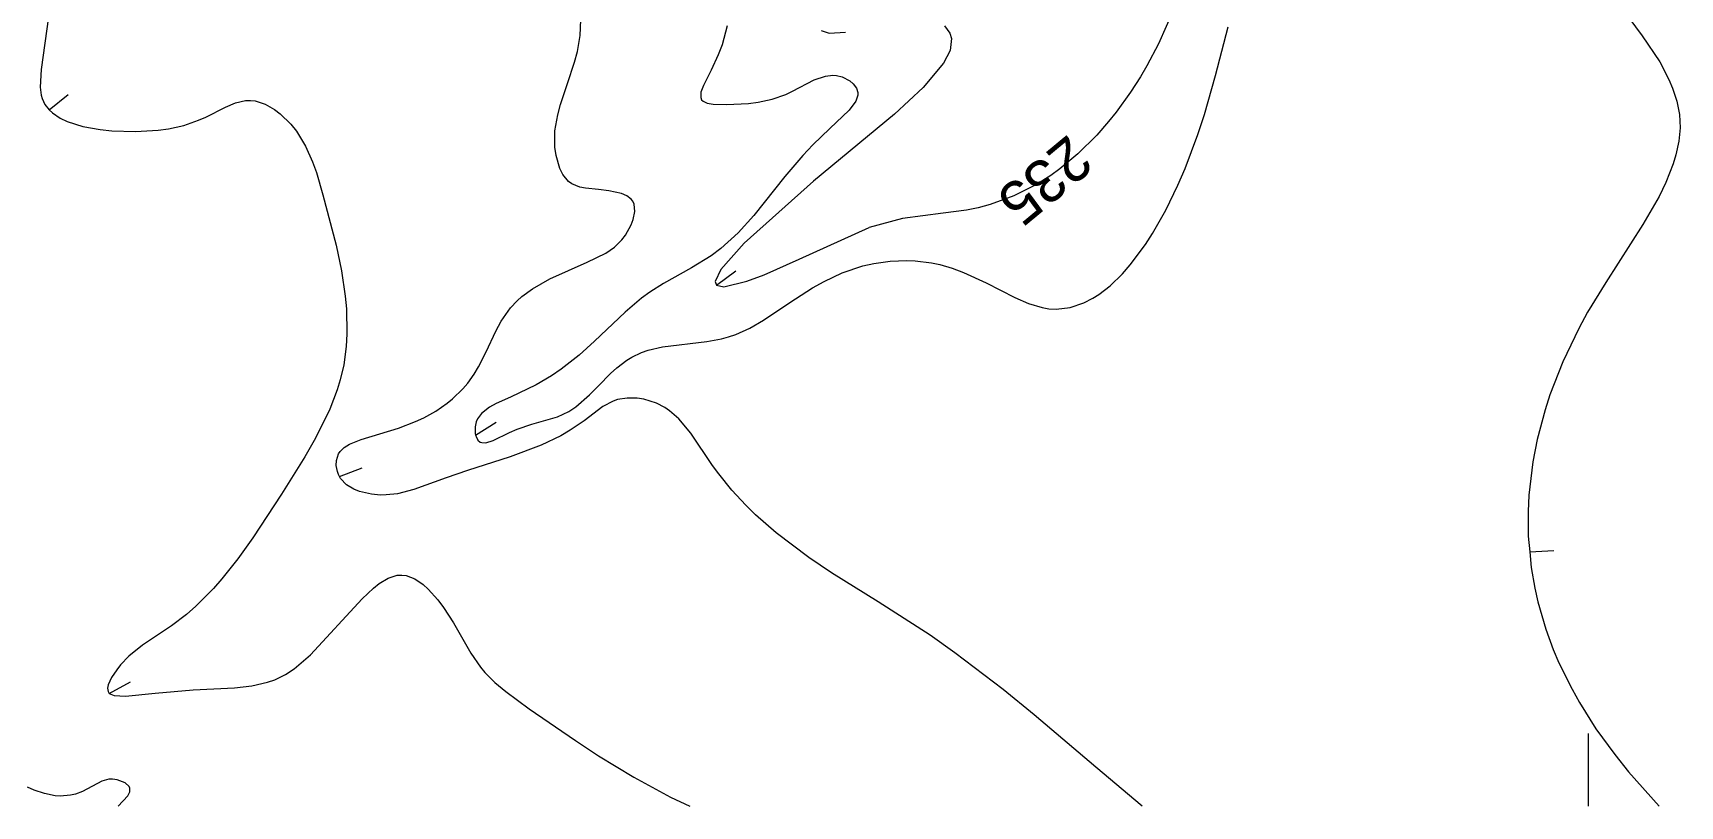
# Model space of a CAD drawing. Extents: x 1000 to 4000, y -5000 to -1000.
# Drawn here: x 1071.2 to 1207.6, y -5000 to -4935.9 of the extents above; entities that cross this region are included whole.
import ezdxf
from ezdxf.enums import TextEntityAlignment as Align

# ---------------------------------------------------------------- set-up
doc = ezdxf.new("R2010")
doc.units = 0
doc.header["$MEASUREMENT"] = 0
doc.layers.add('СЛОЙ_1', color=7, linetype='CONTINUOUS')
doc.layers.add('СЛОЙ_50', color=7, linetype='CONTINUOUS')
doc.styles.add('STYLE-CHAR_FAST_FONT', font='CHAR_FAST_FONT.shx')

msp = doc.modelspace()

# ---------------------------------------------------------------- linework, layer by layer
at = {"layer": 'СЛОЙ_1', "color": 253, "linetype": 'Continuous', "lineweight": 0}
msp.add_lwpolyline([(1200, -5000), (1200, -4994)], dxfattribs=at)
at = {"layer": 'СЛОЙ_50', "color": 253, "linetype": 'Continuous', "lineweight": 0}
for p, q in [((1072.49, -4942.3), (1074.06, -4941.05)), ((1127.76, -4956.83), (1129.37, -4955.65)), ((1077.48, -4990.66), (1079.24, -4989.7))]:
    msp.add_line(p, q, dxfattribs=at)
for points in [[(1116.49, -4936.15), (1116.53, -4934.85), (1116.45, -4934.2)], [(1165.66, -4933.97), (1164.38, -4936.84), (1163.41, -4938.68), (1162.89, -4939.57), (1162.06, -4940.86), (1160.87, -4942.51), (1160.25, -4943.29), (1159.27, -4944.41), (1157.7, -4945.96), (1156.22, -4947.19), (1155.46, -4947.74), (1154.27, -4948.5), (1152.4, -4949.45), (1150.44, -4950.17), (1149.43, -4950.43), (1148.48, -4950.62), (1146.55, -4950.87), (1143.17, -4951.33), (1140.41, -4952.05)], [(1072.43, -4934.61), (1071.83, -4938.96), (1071.74, -4940.43), (1071.83, -4941.11), (1071.91, -4941.37), (1072.15, -4941.86), (1072.49, -4942.3), (1072.77, -4942.55), (1073.42, -4942.99), (1073.99, -4943.27), (1075.29, -4943.69), (1076.72, -4943.95), (1077.7, -4944.05), (1079.64, -4944.11), (1081.52, -4944.01), (1082.39, -4943.89), (1083.64, -4943.61), (1084.87, -4943.18), (1085.47, -4942.91), (1087.1, -4942.08), (1087.93, -4941.74), (1088.75, -4941.55), (1089.16, -4941.54), (1089.57, -4941.58)], [(1129.56, -4952.51), (1128.13, -4953.81), (1127.33, -4954.4), (1125.7, -4955.39), (1123.39, -4956.69), (1122.26, -4957.41), (1121.55, -4957.93), (1120.2, -4959.07), (1117.67, -4961.49), (1116.4, -4962.64), (1114.9, -4963.81), (1114.11, -4964.34), (1112.83, -4965.09), (1110.7, -4966.12), (1109.53, -4966.65), (1108.98, -4966.94), (1108.3, -4967.47), (1107.97, -4967.91), (1107.86, -4968.16), (1107.77, -4968.58), (1107.79, -4969.13), (1107.82, -4969.26), (1107.85, -4969.39), (1108.01, -4969.69), (1108.19, -4969.84), (1108.33, -4969.88), (1108.67, -4969.89), (1109.26, -4969.71), (1110.62, -4969.06), (1111.26, -4968.78), (1112.47, -4968.36), (1114.59, -4967.74), (1115.53, -4967.31), (1116.12, -4966.92), (1117.25, -4965.93), (1117.99, -4965.18), (1118.99, -4964.17), (1119.51, -4963.7), (1120.33, -4963.06), (1120.76, -4962.8), (1121.56, -4962.42), (1122.12, -4962.23), (1123.29, -4961.96), (1126.97, -4961.51), (1128.18, -4961.29), (1128.76, -4961.13), (1129.36, -4960.92), (1130.53, -4960.39), (1131.65, -4959.74), (1133.83, -4958.28), (1135.71, -4957.07), (1136.68, -4956.53), (1138.18, -4955.82), (1139.9, -4955.25), (1140.79, -4955.05), (1142.15, -4954.86), (1143.53, -4954.8), (1144.22, -4954.83), (1145.59, -4955), (1146.28, -4955.14), (1147.29, -4955.43), (1148.24, -4955.78), (1150.1, -4956.66), (1152.47, -4957.87), (1153.62, -4958.36), (1154.74, -4958.69), (1155.29, -4958.79), (1155.89, -4958.82), (1157.06, -4958.69), (1158.2, -4958.31), (1158.94, -4957.93), (1159.43, -4957.62), (1160.37, -4956.89), (1161.39, -4955.9), (1162.04, -4955.15), (1163.29, -4953.47), (1163.88, -4952.56), (1164.98, -4950.62), (1165.99, -4948.56), (1166.59, -4947.17), (1167.65, -4944.37), (1168.19, -4942.69), (1169.09, -4939.48), (1170.14, -4935.43)], [(1128.66, -4935.36), (1128.23, -4936.94), (1127.92, -4937.76), (1127.33, -4939.02), (1126.68, -4940.29), (1126.48, -4940.85), (1126.46, -4941.3), (1126.54, -4941.48), (1126.66, -4941.59), (1127.01, -4941.75), (1127.49, -4941.84), (1128.6, -4941.88), (1130.42, -4941.79), (1131.23, -4941.69), (1132.39, -4941.43), (1133.5, -4941.03), (1134.07, -4940.77), (1135.86, -4939.83), (1136.79, -4939.51), (1137.41, -4939.44), (1137.72, -4939.46), (1138.18, -4939.58), (1138.82, -4939.92), (1139.08, -4940.15), (1139.37, -4940.53), (1139.48, -4940.88), (1139.47, -4941.11), (1139.31, -4941.6), (1138.77, -4942.34), (1137.15, -4943.86), (1135.75, -4945.21), (1134.91, -4946.11), (1133.42, -4947.84), (1130.85, -4951.07), (1129.56, -4952.51)], [(1146.65, -4935.36), (1147.09, -4935.95), (1147.23, -4936.41), (1147.11, -4937.4), (1146.58, -4938.44), (1144.88, -4940.47), (1142.5, -4942.68), (1135.79, -4948.22), (1130.07, -4953.35), (1128.13, -4955.55), (1127.66, -4956.54), (1127.76, -4956.83), (1128.38, -4956.98), (1130.27, -4956.52), (1131.72, -4955.97), (1134.61, -4954.69), (1140.41, -4952.05)], [(1136.45, -4935.73), (1137.09, -4935.95), (1138.45, -4935.87)], [(1203.34, -4934.7), (1204.45, -4936.17), (1205.9, -4938.34), (1206.66, -4939.79), (1206.96, -4940.51), (1207.31, -4941.6), (1207.52, -4942.7), (1207.57, -4943.26), (1207.58, -4943.81), (1207.48, -4944.92), (1207.24, -4946.04), (1207.01, -4946.8), (1206.4, -4948.32), (1205.84, -4949.48), (1204.5, -4951.82), (1201.42, -4956.63), (1199.92, -4959.09), (1199.18, -4960.44), (1197.86, -4963.18), (1196.79, -4965.94), (1196.4, -4967.17), (1195.75, -4969.63), (1195.39, -4971.47), (1195.06, -4974.23), (1194.99, -4975.6), (1195.01, -4977.63), (1195.13, -4978.93), (1195.25, -4980.24), (1195.54, -4981.95), (1195.8, -4983.09), (1196.45, -4985.34), (1197.07, -4987.02), (1197.54, -4988.12), (1198.63, -4990.32), (1199.24, -4991.42), (1200.61, -4993.59), (1202.17, -4995.74), (1203.31, -4997.17), (1205.85, -5000)], [(1163.02, -5000), (1159.18, -4996.78), (1154.08, -4992.45), (1151.5, -4990.33), (1147.52, -4987.29), (1145.46, -4985.85), (1141.15, -4983.09), (1137.3, -4980.67), (1135.42, -4979.4), (1132.71, -4977.35), (1131.01, -4975.87), (1130.2, -4975.07), (1129.04, -4973.82), (1127.95, -4972.48), (1127.44, -4971.77), (1125.64, -4969.11), (1124.65, -4967.92), (1123.89, -4967.26), (1123.48, -4966.97), (1122.8, -4966.62), (1121.76, -4966.29), (1121.21, -4966.21), (1120.38, -4966.19), (1119.58, -4966.32), (1119.2, -4966.44), (1118.35, -4966.89), (1116.8, -4968.08), (1115.66, -4968.86), (1114.88, -4969.31), (1113.24, -4970.1), (1110.67, -4971.06), (1107.14, -4972.19), (1105.38, -4972.8), (1102.71, -4973.78), (1101.34, -4974.12), (1100.41, -4974.22), (1099.93, -4974.23), (1099.2, -4974.17), (1098.21, -4973.94), (1097.74, -4973.75), (1097.12, -4973.37), (1096.63, -4972.85), (1096.54, -4972.7), (1096.46, -4972.54), (1096.37, -4972.29), (1096.28, -4971.77), (1096.29, -4971.37), (1096.46, -4970.82), (1096.59, -4970.62), (1096.93, -4970.28), (1097.36, -4970.01), (1098.35, -4969.62), (1101.43, -4968.68), (1102.83, -4968.14), (1103.52, -4967.82), (1104.52, -4967.27), (1105.46, -4966.63), (1105.9, -4966.27), (1106.77, -4965.42), (1107.17, -4964.96), (1107.7, -4964.21), (1108.06, -4963.61), (1108.7, -4962.35), (1109.5, -4960.65), (1109.93, -4959.83), (1110.7, -4958.72), (1111.25, -4958.14), (1111.65, -4957.78), (1112.52, -4957.14), (1113.96, -4956.32), (1117.05, -4954.94), (1118.6, -4954.18), (1119.31, -4953.7), (1119.94, -4953.08), (1120.23, -4952.71), (1120.71, -4951.85), (1120.88, -4951.39), (1121.01, -4950.73), (1120.95, -4950.13), (1120.83, -4949.87), (1120.7, -4949.71), (1120.35, -4949.44), (1119.9, -4949.25), (1118.86, -4949.02), (1118, -4948.92), (1116.93, -4948.81), (1116.44, -4948.71), (1115.79, -4948.44), (1115.51, -4948.24), (1115.03, -4947.66), (1114.79, -4947.17), (1114.48, -4946.1), (1114.38, -4945.41), (1114.39, -4944.06), (1114.62, -4942.74), (1114.85, -4941.87), (1115.42, -4940.13), (1116, -4938.36), (1116.25, -4937.48), (1116.49, -4936.15)], [(1089.57, -4941.58), (1090.38, -4941.84), (1091.15, -4942.28), (1091.64, -4942.65), (1092.51, -4943.51), (1092.97, -4944.09), (1093.73, -4945.31), (1094.31, -4946.61), (1094.63, -4947.5), (1095.17, -4949.35), (1096.27, -4953.53), (1096.71, -4955.64), (1097.02, -4957.76), (1097.11, -4958.8), (1097.16, -4960.88), (1097.1, -4961.91), (1096.89, -4963.43), (1096.6, -4964.68), (1096.35, -4965.5), (1095.73, -4967.12), (1094.56, -4969.51), (1093.67, -4971.07), (1091.74, -4974.16), (1089.36, -4977.78), (1088.12, -4979.52), (1086.8, -4981.17), (1086.11, -4981.96), (1084.65, -4983.44), (1083.88, -4984.12), (1082.64, -4985.06), (1080.23, -4986.67), (1079.09, -4987.58), (1078.4, -4988.3), (1078.09, -4988.7), (1077.67, -4989.36), (1077.39, -4989.95), (1077.32, -4990.22), (1077.37, -4990.51), (1077.48, -4990.66), (1077.88, -4990.84), (1078.81, -4990.9), (1081.27, -4990.64), (1084.43, -4990.37), (1087.84, -4990.19), (1089.28, -4990.03), (1090.58, -4989.74), (1091.2, -4989.53), (1092.08, -4989.1), (1092.78, -4988.64), (1094.15, -4987.46), (1098.43, -4982.83), (1099.36, -4981.95)], [(1107.82, -4969.26), (1109.51, -4968.19)], [(1096.54, -4972.7), (1098.41, -4971.98)], [(1195.13, -4978.93), (1197.13, -4978.83)], [(1099.36, -4981.95), (1099.84, -4981.57), (1100.57, -4981.12), (1101.32, -4980.88), (1101.7, -4980.86), (1102.06, -4980.9), (1102.77, -4981.18), (1103.46, -4981.65), (1103.9, -4982.03), (1104.7, -4982.92), (1105.17, -4983.55), (1105.99, -4984.83), (1107.41, -4987.34), (1108.22, -4988.5), (1108.59, -4988.93), (1109.41, -4989.75), (1110.31, -4990.51), (1112.25, -4991.93), (1116.08, -4994.58), (1118, -4995.83), (1120.93, -4997.61), (1123.97, -4999.25), (1125.55, -5000)], [(1078.21, -5000), (1079, -4999.16), (1079.18, -4998.82), (1079.19, -4998.51), (1079.13, -4998.37), (1078.8, -4998.08), (1078.12, -4997.82), (1077.75, -4997.77), (1077.44, -4997.78), (1076.85, -4997.93), (1075.26, -4998.8), (1074.67, -4999.02), (1074.27, -4999.11), (1073.42, -4999.17), (1072.99, -4999.14), (1072.12, -4998.97), (1071.26, -4998.68), (1070.69, -4998.42)]]:
    msp.add_lwpolyline(points, dxfattribs=at)

# ---------------------------------------------------------------- texts
at = {"layer": 'СЛОЙ_50', "color": 253, "linetype": 'Continuous', "lineweight": 0, "style": 'STYLE-CHAR_FAST_FONT'}
msp.add_text('235', height=3.6, rotation=219.6784, dxfattribs=at).set_placement((1155, -4948.21), align=Align.MIDDLE_CENTER)

doc.saveas('drawing.dxf')
